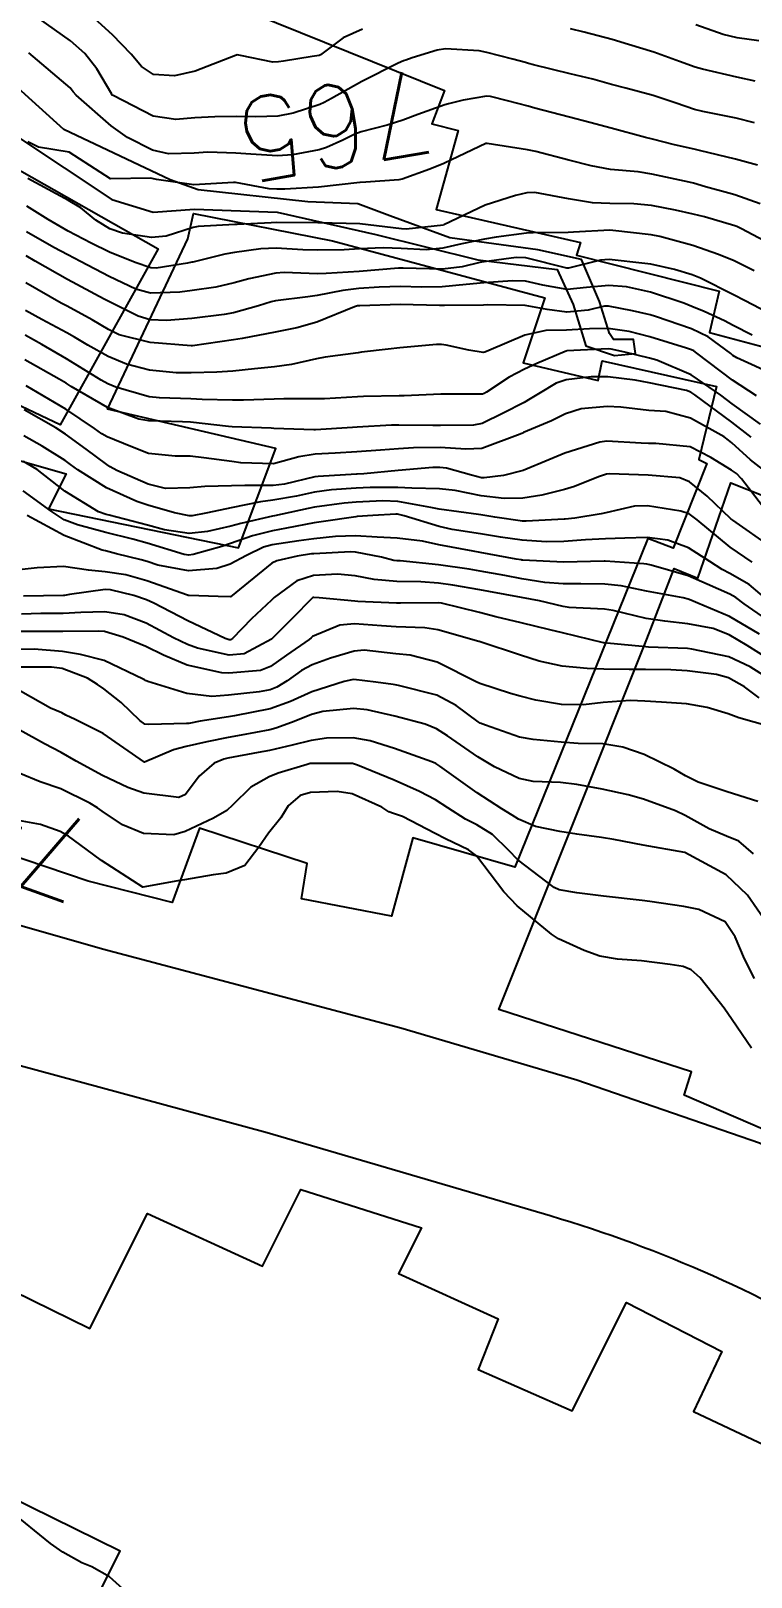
# Model space of a CAD drawing. Header units: metres. Extents: x 318500 to 325275, y 7408834 to 7428799.
# Drawn here: x 320899.7 to 320934.2, y 7409803.4 to 7409877.7 of the extents above; entities that cross this region are included whole.
import ezdxf
from ezdxf.enums import TextEntityAlignment as Align

# ---------------------------------------------------------------- set-up
doc = ezdxf.new("R2010")
doc.units = ezdxf.units.M
doc.header["$MEASUREMENT"] = 0
for name, color, linetype in [('Cotas', 45, 'Continuous'), ('Curvas de Nivel 1m', 11, 'Continuous'), ('Curvas de Nivel 5m', 15, 'Continuous'), ('Edificações', 30, 'Continuous'), ('Vias Primárias', 230, 'Continuous'), ('Vias Secundárias', 230, 'Continuous')]:
    doc.layers.add(name, color=color, linetype=linetype)
doc.styles.add('Style-STANDARD', font='STANDARD.shx')

msp = doc.modelspace()

# ---------------------------------------------------------------- linework, layer by layer
at = {"layer": 'Curvas de Nivel 1m', "flags": 128}
for points, elevation in [([(320934.405, 7409873.268), (320933.52, 7409873.477), (320931.915, 7409873.803), (320931.526, 7409873.906), (320930.638, 7409874.209), (320929.535, 7409874.571), (320928.226, 7409874.925), (320927.539, 7409875.107), (320926.631, 7409875.354), (320925.543, 7409875.622), (320923.796, 7409876.049), (320923.548, 7409876.113), (320923.398, 7409876.152), (320922.795, 7409876.311), (320921.555, 7409876.641), (320921.178, 7409876.713), (320919.557, 7409876.815), (320919.162, 7409876.757), (320917.963, 7409876.376), (320917.653, 7409876.275), (320917.549, 7409876.235), (320917.286, 7409876.123), (320915.538, 7409875.239), (320914.088, 7409874.432), (320913.733, 7409874.231), (320913.526, 7409874.142), (320912.251, 7409873.72), (320911.517, 7409873.576), (320910.446, 7409873.547), (320909.516, 7409873.559), (320908.48, 7409873.542), (320907.515, 7409873.502), (320906.615, 7409873.428), (320905.516, 7409873.574), (320903.596, 7409874.569), (320903.558, 7409874.597), (320903.531, 7409874.641), (320902.809, 7409875.847), (320902.243, 7409876.59), (320901.559, 7409877.203), (320899.633, 7409878.565)], 766), ([(320915.57, 7409877.759), (320914.639, 7409877.349), (320913.551, 7409876.533), (320913.491, 7409876.5), (320913.165, 7409876.444), (320911.783, 7409876.222), (320911.547, 7409876.183), (320911.264, 7409876.181), (320909.717, 7409876.488), (320909.55, 7409876.52), (320909.526, 7409876.514), (320909.481, 7409876.491), (320907.542, 7409875.739), (320906.544, 7409875.526), (320905.54, 7409875.578), (320904.967, 7409875.971), (320904.457, 7409876.556), (320903.564, 7409877.492), (320902.348, 7409878.588)], 767), ([(320934.441, 7409875.262), (320933.549, 7409875.455), (320931.91, 7409875.84), (320931.556, 7409875.938), (320930.795, 7409876.208), (320929.564, 7409876.648), (320928.353, 7409877.029), (320927.565, 7409877.263), (320926.223, 7409877.617), (320925.572, 7409877.772)], 767), ([(320934.612, 7409877.195), (320933.572, 7409877.345), (320932.9, 7409877.507), (320931.578, 7409877.973)], 768), ([(320934.677, 7409869.361), (320933.466, 7409869.795), (320933.175, 7409869.882), (320932.057, 7409870.191), (320931.472, 7409870.358), (320931.27, 7409870.405), (320929.479, 7409870.801), (320928.808, 7409870.902), (320927.482, 7409871.025), (320926.551, 7409871.197), (320925.488, 7409871.474), (320923.904, 7409871.886), (320923.495, 7409871.971), (320921.557, 7409872.271), (320921.499, 7409872.265), (320920.194, 7409871.645), (320919.484, 7409871.31), (320918.809, 7409871.037), (320917.473, 7409870.56), (320917.326, 7409870.529), (320915.731, 7409870.406), (320915.47, 7409870.391), (320915.448, 7409870.389), (320913.467, 7409870.162), (320911.844, 7409870.079), (320911.466, 7409870.068), (320911.093, 7409870.092), (320909.469, 7409870.394), (320909.375, 7409870.397), (320907.468, 7409870.287), (320905.677, 7409870.538), (320905.471, 7409870.593), (320905.408, 7409870.603), (320903.47, 7409870.57), (320901.489, 7409871.857), (320900.012, 7409872.095), (320899.496, 7409872.351)], 764), ([(320935.437, 7409867.287), (320933.778, 7409868.165), (320933.56, 7409868.277), (320933.451, 7409868.316), (320932.001, 7409868.737), (320931.457, 7409868.876), (320930.604, 7409869.063), (320929.461, 7409869.285), (320928.604, 7409869.376), (320927.461, 7409869.393), (320926.624, 7409869.425), (320925.463, 7409869.603), (320923.852, 7409869.91), (320923.466, 7409869.902), (320922.931, 7409869.775), (320921.46, 7409869.308), (320919.487, 7409868.359), (320919.458, 7409868.351), (320917.671, 7409868.153), (320917.447, 7409868.161), (320915.45, 7409868.41), (320913.47, 7409868.459), (320913.45, 7409868.458), (320913.432, 7409868.458), (320911.45, 7409868.468), (320911.19, 7409868.464), (320909.555, 7409868.381), (320909.448, 7409868.376), (320907.686, 7409868.277), (320907.446, 7409868.23), (320906.15, 7409867.822), (320905.438, 7409867.748), (320904.046, 7409867.956), (320903.444, 7409868.173), (320902.771, 7409868.58), (320902.041, 7409869.177), (320901.459, 7409869.524), (320899.5, 7409870.589)], 763), ([(320934.385, 7409866.156), (320933.427, 7409866.627), (320932.672, 7409866.94), (320931.438, 7409867.373), (320929.862, 7409867.797), (320929.445, 7409867.874), (320927.603, 7409868.092), (320927.448, 7409868.099), (320925.707, 7409868.015), (320925.446, 7409867.999), (320923.771, 7409867.971), (320923.445, 7409867.958), (320921.997, 7409867.767), (320921.44, 7409867.668), (320920.341, 7409867.442), (320919.433, 7409867.242), (320918.634, 7409867.166), (320917.433, 7409867.225), (320916.566, 7409867.26), (320915.432, 7409867.201), (320914.69, 7409867.163), (320913.431, 7409867.141), (320912.717, 7409867.16), (320911.432, 7409867.245), (320910.687, 7409867.215), (320909.428, 7409867.035), (320908.971, 7409866.952), (320907.421, 7409866.571), (320907.382, 7409866.559), (320907.166, 7409866.523), (320905.668, 7409866.285), (320905.416, 7409866.302), (320904.664, 7409866.551), (320903.427, 7409867.054), (320902.54, 7409867.477), (320901.442, 7409868.061), (320900.482, 7409868.61), (320899.456, 7409869.26)], 762), ([(320935.025, 7409864.146), (320933.948, 7409864.711), (320933.402, 7409864.995), (320931.814, 7409865.794), (320931.416, 7409865.962), (320930.566, 7409866.209), (320929.424, 7409866.463), (320929.139, 7409866.51), (320927.427, 7409866.691), (320927.013, 7409866.669), (320925.47, 7409866.279), (320925.429, 7409866.271), (320925.382, 7409866.28), (320923.427, 7409866.769), (320922.951, 7409866.784), (320921.424, 7409866.59), (320921.206, 7409866.551), (320920.358, 7409866.346), (320919.418, 7409866.236), (320917.525, 7409866.273), (320917.418, 7409866.274), (320917.307, 7409866.271), (320915.416, 7409866.122), (320913.831, 7409866.016), (320913.413, 7409866.002), (320911.807, 7409866.063), (320911.414, 7409866.04), (320910.123, 7409865.765), (320909.406, 7409865.57), (320908.537, 7409865.369), (320907.4, 7409865.202), (320906.8, 7409865.125), (320905.398, 7409865.078), (320904.687, 7409865.264), (320903.41, 7409865.874), (320902.026, 7409866.591), (320901.425, 7409866.914), (320900.758, 7409867.279), (320899.441, 7409868.019)], 761), ([(320935.355, 7409861.15), (320933.556, 7409861.978), (320933.369, 7409862.089), (320933.261, 7409862.172), (320932.175, 7409862.985), (320931.382, 7409863.366), (320929.648, 7409863.957), (320929.388, 7409864.04), (320929.241, 7409864.075), (320928.546, 7409864.233), (320927.393, 7409864.459), (320927.195, 7409864.451), (320926.413, 7409864.265), (320925.389, 7409864.16), (320924.446, 7409864.289), (320923.393, 7409864.487), (320921.579, 7409864.513), (320921.393, 7409864.508), (320919.518, 7409864.484), (320919.392, 7409864.479), (320919.276, 7409864.477), (320917.392, 7409864.533), (320915.455, 7409864.473), (320915.391, 7409864.468), (320915.34, 7409864.462), (320915.191, 7409864.413), (320913.382, 7409863.687), (320912.414, 7409863.416), (320911.377, 7409863.21), (320909.798, 7409862.907), (320909.373, 7409862.834), (320907.403, 7409862.552), (320907.37, 7409862.545), (320907.343, 7409862.547), (320905.372, 7409862.702), (320903.893, 7409863.08), (320903.378, 7409863.329), (320902.592, 7409863.792), (320901.388, 7409864.446), (320901.104, 7409864.603), (320899.404, 7409865.58)], 759), ([(320934.496, 7409860.153), (320933.351, 7409860.901), (320931.638, 7409862.196), (320931.481, 7409862.308), (320931.372, 7409862.361), (320931.136, 7409862.439), (320929.378, 7409862.979), (320928.376, 7409863.231), (320927.381, 7409863.387), (320926.477, 7409863.36), (320925.38, 7409863.3), (320924.387, 7409863.283), (320923.378, 7409863.054), (320921.651, 7409862.326), (320921.455, 7409862.242), (320921.368, 7409862.224), (320920.69, 7409862.34), (320919.598, 7409862.582), (320919.373, 7409862.613), (320919.123, 7409862.612), (320917.371, 7409862.454), (320916.813, 7409862.388), (320915.535, 7409862.239), (320915.367, 7409862.217), (320913.79, 7409862.007), (320913.362, 7409861.918), (320912.166, 7409861.644), (320911.356, 7409861.536), (320910.387, 7409861.442), (320909.353, 7409861.335), (320908.575, 7409861.278), (320907.351, 7409861.243), (320906.625, 7409861.253), (320905.353, 7409861.375), (320904.247, 7409861.666), (320903.362, 7409862.038), (320902.376, 7409862.585), (320901.746, 7409862.967), (320901.376, 7409863.178), (320900.181, 7409863.813), (320899.386, 7409864.25)], 758), ([(320934.687, 7409858.782), (320933.334, 7409859.757), (320932.788, 7409860.178), (320931.354, 7409861.159), (320929.719, 7409861.862), (320929.366, 7409861.953), (320928.171, 7409862.238), (320927.511, 7409862.387), (320927.371, 7409862.4), (320925.392, 7409862.302), (320925.37, 7409862.299), (320925.351, 7409862.299), (320925.303, 7409862.281), (320923.95, 7409861.705), (320923.357, 7409861.43), (320922.617, 7409861.045), (320921.53, 7409860.327), (320921.414, 7409860.253), (320921.339, 7409860.231), (320919.468, 7409860.228), (320919.338, 7409860.225), (320917.57, 7409860.144), (320917.336, 7409860.14), (320915.628, 7409860.113), (320915.335, 7409860.103), (320913.758, 7409860.009), (320913.333, 7409859.995), (320911.793, 7409859.996), (320911.333, 7409859.991), (320909.868, 7409859.945), (320909.332, 7409859.94), (320907.872, 7409859.972), (320907.332, 7409859.994), (320905.826, 7409860.042), (320905.333, 7409860.105), (320903.734, 7409860.564), (320903.342, 7409860.718), (320903.026, 7409860.894), (320901.36, 7409861.919), (320900.174, 7409862.612), (320899.374, 7409863.058)], 757), ([(320934.243, 7409858.156), (320933.321, 7409858.886), (320931.536, 7409860.197), (320931.342, 7409860.327), (320931.141, 7409860.404), (320929.348, 7409860.771), (320928.678, 7409860.902), (320927.352, 7409861.066), (320926.554, 7409861.06), (320925.35, 7409860.918), (320924.877, 7409860.754), (320924.102, 7409860.292), (320923.634, 7409859.999), (320923.333, 7409859.833), (320922.334, 7409859.305), (320921.317, 7409858.823), (320920.911, 7409858.741), (320919.316, 7409858.728), (320918.955, 7409858.724), (320917.315, 7409858.74), (320916.969, 7409858.731), (320915.313, 7409858.643), (320915.098, 7409858.629), (320913.311, 7409858.514), (320913.239, 7409858.513), (320911.312, 7409858.582), (320911.186, 7409858.588), (320909.312, 7409858.656), (320909.136, 7409858.67), (320907.315, 7409858.883), (320906.936, 7409858.903), (320905.316, 7409858.952), (320904.833, 7409859.031), (320903.325, 7409859.591), (320901.58, 7409860.596), (320901.342, 7409860.751), (320901.008, 7409860.94), (320899.359, 7409861.868)], 756), ([(320935.261, 7409854.223), (320933.779, 7409856.163), (320933.534, 7409856.408), (320933.294, 7409856.574), (320932.298, 7409857.183), (320931.305, 7409857.7), (320929.668, 7409857.855), (320929.306, 7409857.854), (320928.96, 7409857.879), (320927.307, 7409857.967), (320926.974, 7409857.922), (320925.301, 7409857.385), (320924.519, 7409857.066), (320923.293, 7409856.555), (320922.35, 7409856.314), (320921.414, 7409856.202), (320921.288, 7409856.209), (320920.809, 7409856.337), (320919.611, 7409856.673), (320919.293, 7409856.71), (320918.957, 7409856.699), (320917.292, 7409856.551), (320915.647, 7409856.405), (320915.316, 7409856.383), (320915.29, 7409856.381), (320913.447, 7409856.278), (320913.287, 7409856.259), (320911.829, 7409855.907), (320911.281, 7409855.845), (320909.919, 7409855.842), (320909.28, 7409855.825), (320908.005, 7409855.783), (320907.278, 7409855.723), (320906.118, 7409855.691), (320905.28, 7409855.896), (320903.782, 7409856.563), (320903.462, 7409856.737), (320903.293, 7409856.849), (320902.298, 7409857.583), (320901.307, 7409858.306), (320900.842, 7409858.605), (320899.323, 7409859.469)], 754), ([(320935.241, 7409852.853), (320933.355, 7409854.169), (320933.261, 7409854.244), (320932.134, 7409855.33), (320931.287, 7409856.017), (320930.809, 7409856.205), (320929.291, 7409856.33), (320927.446, 7409856.402), (320927.291, 7409856.387), (320926.913, 7409856.256), (320925.759, 7409855.797), (320925.28, 7409855.646), (320924.194, 7409855.373), (320923.274, 7409855.233), (320922.376, 7409855.211), (320921.275, 7409855.341), (320920.031, 7409855.597), (320919.28, 7409855.678), (320917.949, 7409855.704), (320917.28, 7409855.739), (320915.937, 7409855.743), (320915.279, 7409855.709), (320914.081, 7409855.625), (320913.276, 7409855.514), (320912.399, 7409855.323), (320911.27, 7409855.14), (320910.679, 7409855.058), (320909.264, 7409854.759), (320909.046, 7409854.71), (320908.054, 7409854.508), (320907.394, 7409854.382), (320907.258, 7409854.381), (320906.553, 7409854.527), (320905.265, 7409854.895), (320904.742, 7409855.074), (320903.277, 7409855.727), (320901.903, 7409856.591), (320901.551, 7409856.854), (320901.294, 7409857.035), (320900.192, 7409857.72), (320899.306, 7409858.231)], 753), ([(320934.295, 7409852.154), (320933.241, 7409852.873), (320931.652, 7409854.194), (320931.264, 7409854.47), (320930.86, 7409854.61), (320929.27, 7409854.857), (320928.646, 7409854.852), (320927.264, 7409854.522), (320927.046, 7409854.471), (320925.778, 7409854.272), (320925.316, 7409854.222), (320925.259, 7409854.216), (320923.437, 7409854.118), (320923.257, 7409854.13), (320921.938, 7409854.32), (320921.261, 7409854.426), (320921.151, 7409854.442), (320919.265, 7409854.708), (320918.852, 7409854.779), (320917.27, 7409855.062), (320916.557, 7409855.104), (320915.269, 7409855.037), (320914.698, 7409854.989), (320913.265, 7409854.792), (320912.973, 7409854.734), (320911.712, 7409854.455), (320911.342, 7409854.376), (320911.258, 7409854.359), (320909.729, 7409854.007), (320909.251, 7409853.889), (320908.126, 7409853.627), (320907.245, 7409853.537), (320906.072, 7409853.708), (320905.251, 7409853.933), (320903.415, 7409854.41), (320903.258, 7409854.45), (320902.901, 7409854.575), (320901.274, 7409855.563), (320899.944, 7409856.613), (320899.294, 7409856.986)], 752), ([(320935.21, 7409850.184), (320934.146, 7409851.082), (320933.224, 7409851.617), (320932.85, 7409851.8), (320932.264, 7409852.184), (320931.24, 7409852.851), (320930.237, 7409853.218), (320929.247, 7409853.339), (320928.174, 7409853.309), (320927.245, 7409853.268), (320926.288, 7409853.221), (320925.243, 7409853.147), (320924.398, 7409853.133), (320923.244, 7409853.208), (320922.209, 7409853.353), (320921.248, 7409853.51), (320919.877, 7409853.724), (320919.253, 7409853.861), (320917.578, 7409854.377), (320917.261, 7409854.456), (320917.178, 7409854.464), (320916.077, 7409854.398), (320915.323, 7409854.345), (320915.259, 7409854.34), (320913.592, 7409854.098), (320913.254, 7409854.039), (320911.918, 7409853.785), (320911.248, 7409853.664), (320910.295, 7409853.424), (320909.238, 7409853.046), (320908.825, 7409852.907), (320907.444, 7409852.517), (320907.23, 7409852.487), (320907.014, 7409852.522), (320905.238, 7409853.066), (320904.537, 7409853.254), (320903.245, 7409853.584), (320901.892, 7409853.949), (320901.254, 7409854.193), (320900.625, 7409854.606), (320899.275, 7409855.589)], 751), ([(320934.636, 7409848.701), (320933.201, 7409849.547), (320931.682, 7409850.193), (320931.34, 7409850.326), (320931.212, 7409850.379), (320930.972, 7409850.443), (320929.215, 7409850.767), (320927.995, 7409851.016), (320927.219, 7409851.105), (320926.063, 7409851.112), (320925.218, 7409851.112), (320924.327, 7409851.181), (320923.221, 7409851.359), (320922.418, 7409851.508), (320921.224, 7409851.727), (320920.702, 7409851.815), (320919.227, 7409852.023), (320917.392, 7409852.214), (320917.228, 7409852.222), (320917.086, 7409852.239), (320916.485, 7409852.391), (320915.233, 7409852.641), (320914.994, 7409852.653), (320913.232, 7409852.556), (320913.123, 7409852.549), (320912.438, 7409852.448), (320911.461, 7409852.225), (320911.226, 7409852.102), (320909.232, 7409850.49), (320908.637, 7409850.499), (320907.246, 7409850.555), (320907.21, 7409850.554), (320907.166, 7409850.565), (320905.217, 7409851.258), (320904.214, 7409851.549), (320903.221, 7409851.693), (320902.415, 7409851.775), (320901.223, 7409851.944), (320899.953, 7409851.883), (320899.222, 7409851.795)], 749), ([(320935.17, 7409847.446), (320934.058, 7409848.157), (320933.187, 7409848.667), (320932.41, 7409848.963), (320931.195, 7409849.185), (320930.09, 7409849.318), (320929.198, 7409849.453), (320927.611, 7409849.836), (320927.205, 7409849.903), (320925.5, 7409849.982), (320925.206, 7409850.029), (320924.074, 7409850.291), (320923.212, 7409850.462), (320921.643, 7409850.752), (320921.215, 7409850.828), (320919.915, 7409851.048), (320919.218, 7409851.147), (320918.375, 7409851.211), (320917.219, 7409851.232), (320916.142, 7409851.319), (320915.221, 7409851.492), (320914.38, 7409851.581), (320913.221, 7409851.508), (320912.414, 7409851.252), (320911.341, 7409850.459), (320911.274, 7409850.394), (320911.208, 7409850.332), (320910.237, 7409849.432), (320909.329, 7409848.488), (320909.238, 7409848.43), (320909.179, 7409848.425), (320908.977, 7409848.493), (320907.192, 7409849.336), (320905.56, 7409850.181), (320905.207, 7409850.346), (320904.59, 7409850.549), (320903.474, 7409850.828), (320903.213, 7409850.847), (320901.508, 7409850.596), (320901.256, 7409850.553), (320901.209, 7409850.549), (320899.299, 7409850.529)], 748), ([(320935.156, 7409846.521), (320934.189, 7409847.13), (320933.172, 7409847.605), (320931.392, 7409847.981), (320931.177, 7409848.001), (320929.319, 7409848.077), (320929.178, 7409848.085), (320927.49, 7409848.245), (320927.18, 7409848.28), (320927.145, 7409848.286), (320925.187, 7409848.763), (320924.565, 7409848.911), (320923.194, 7409849.237), (320921.983, 7409849.533), (320921.201, 7409849.73), (320919.377, 7409850.188), (320919.208, 7409850.208), (320917.4, 7409850.185), (320917.207, 7409850.188), (320915.345, 7409850.271), (320915.208, 7409850.281), (320913.497, 7409850.436), (320913.231, 7409850.461), (320913.21, 7409850.461), (320913.195, 7409850.456), (320913.172, 7409850.44), (320912.19, 7409849.455), (320911.199, 7409848.46), (320909.898, 7409847.75), (320909.168, 7409847.691), (320907.654, 7409848.031), (320907.175, 7409848.193), (320906.503, 7409848.527), (320905.19, 7409849.221), (320904.128, 7409849.624), (320903.198, 7409849.775), (320902.053, 7409849.732), (320901.196, 7409849.685), (320900.126, 7409849.681), (320899.196, 7409849.661)], 747), ([(320934.631, 7409845.633), (320933.917, 7409846.158), (320933.157, 7409846.603), (320932.576, 7409846.761), (320931.161, 7409846.942), (320930.385, 7409846.985), (320929.162, 7409847.001), (320928.391, 7409847.002), (320927.161, 7409847.012), (320926.371, 7409847.052), (320925.163, 7409847.152), (320924.063, 7409847.394), (320923.171, 7409847.694), (320921.228, 7409848.329), (320921.18, 7409848.344), (320921.164, 7409848.346), (320919.188, 7409848.909), (320918.563, 7409848.993), (320917.19, 7409849.054), (320916.486, 7409849.095), (320915.192, 7409849.186), (320914.48, 7409849.131), (320913.182, 7409848.577), (320913.106, 7409848.516), (320913.015, 7409848.442), (320911.928, 7409847.693), (320911.16, 7409847.145), (320910.676, 7409846.949), (320909.155, 7409846.816), (320908.812, 7409846.839), (320907.16, 7409847.207), (320906.015, 7409847.684), (320905.173, 7409848.103), (320904.087, 7409848.556), (320903.184, 7409848.819), (320902.916, 7409848.842), (320901.183, 7409848.83), (320900.957, 7409848.829), (320899.183, 7409848.818)], 746), ([(320934.566, 7409840.66), (320933.084, 7409841.124), (320931.702, 7409841.58), (320931.095, 7409841.895), (320930.545, 7409842.206), (320929.11, 7409842.915), (320928.078, 7409843.273), (320927.118, 7409843.424), (320925.937, 7409843.448), (320925.118, 7409843.504), (320923.774, 7409843.64), (320923.122, 7409843.754), (320921.487, 7409844.325), (320921.229, 7409844.426), (320921.132, 7409844.484), (320920.07, 7409845.277), (320919.144, 7409845.759), (320917.301, 7409846.226), (320917.149, 7409846.258), (320917.047, 7409846.28), (320916.213, 7409846.394), (320915.152, 7409846.515), (320915.056, 7409846.507), (320914.695, 7409846.417), (320913.145, 7409845.932), (320912.124, 7409845.466), (320911.137, 7409845.115), (320909.424, 7409844.777), (320909.132, 7409844.728), (320907.782, 7409844.51), (320907.237, 7409844.409), (320907.128, 7409844.4), (320905.312, 7409844.354), (320905.128, 7409844.377), (320904.879, 7409844.544), (320903.99, 7409845.408), (320903.145, 7409846.069), (320902.853, 7409846.28), (320902.371, 7409846.582), (320901.157, 7409847.044), (320900.646, 7409847.117), (320899.157, 7409847.108)], 744), ([(320934.36, 7409838.15), (320933.65, 7409838.755), (320933.058, 7409839), (320932.221, 7409839.342), (320931.068, 7409839.98), (320930.601, 7409840.205), (320929.078, 7409840.769), (320928.328, 7409840.985), (320927.085, 7409841.242), (320925.875, 7409841.481), (320925.089, 7409841.577), (320923.769, 7409841.615), (320923.092, 7409841.761), (320921.913, 7409842.318), (320921.107, 7409842.803), (320919.659, 7409843.815), (320919.127, 7409844.15), (320918.582, 7409844.365), (320917.134, 7409844.754), (320915.804, 7409845.068), (320915.137, 7409845.12), (320913.678, 7409844.975), (320913.134, 7409844.832), (320912.855, 7409844.72), (320912.168, 7409844.45), (320911.408, 7409844.175), (320911.125, 7409844.103), (320909.753, 7409843.849), (320909.119, 7409843.736), (320908.1, 7409843.521), (320907.112, 7409843.305), (320906.493, 7409843.143), (320905.1, 7409842.54), (320903.12, 7409843.932), (320901.78, 7409844.59), (320901.335, 7409844.8), (320901.133, 7409844.909), (320900.593, 7409845.148), (320899.143, 7409845.957)], 743), ([(320935, 7409834.814), (320934.069, 7409836.154), (320933.035, 7409837.14), (320931.05, 7409838.2), (320929.053, 7409838.567), (320927.644, 7409838.829), (320927.057, 7409838.922), (320925.872, 7409839.082), (320925.059, 7409839.215), (320923.889, 7409839.464), (320923.065, 7409839.804), (320922.759, 7409839.997), (320922.271, 7409840.312), (320921.081, 7409841.069), (320919.291, 7409842.357), (320919.102, 7409842.476), (320918.898, 7409842.567), (320917.112, 7409843.201), (320915.951, 7409843.564), (320915.12, 7409843.715), (320913.844, 7409843.704), (320913.117, 7409843.595), (320912.202, 7409843.361), (320911.11, 7409843.108), (320910.569, 7409843.008), (320909.104, 7409842.734), (320908.91, 7409842.686), (320908.455, 7409842.5), (320907.728, 7409841.872), (320907.077, 7409840.998), (320906.752, 7409840.846), (320905.078, 7409841.059), (320904.311, 7409841.322), (320903.09, 7409841.905), (320901.824, 7409842.589), (320901.106, 7409843.004), (320900.3, 7409843.42), (320899.122, 7409844.089)], 742), ([(320934.404, 7409832.148), (320933.929, 7409833.105), (320933.479, 7409834.163), (320933.001, 7409834.881), (320931.733, 7409835.465), (320931.011, 7409835.608), (320929.38, 7409835.851), (320929.015, 7409835.894), (320927.153, 7409836.113), (320927.018, 7409836.128), (320925.877, 7409836.267), (320925.022, 7409836.409), (320924.781, 7409836.525), (320923.043, 7409837.852), (320922.598, 7409838.307), (320921.817, 7409839.078), (320921.062, 7409839.537), (320920.53, 7409839.804), (320919.678, 7409840.351), (320919.076, 7409840.738), (320918.315, 7409841.134), (320917.09, 7409841.689), (320915.331, 7409842.407), (320915.101, 7409842.477), (320915.026, 7409842.486), (320913.101, 7409842.479), (320913.064, 7409842.477), (320912.924, 7409842.442), (320911.523, 7409842.026), (320911.091, 7409841.85), (320910.218, 7409841.338), (320909.328, 7409840.486), (320909.067, 7409840.231), (320908.42, 7409839.856), (320907.057, 7409839.212), (320906.517, 7409839.064), (320905.056, 7409839.117), (320904.047, 7409839.542), (320903.066, 7409840.201), (320902.848, 7409840.354), (320902.479, 7409840.579), (320901.08, 7409841.258), (320900.098, 7409841.596), (320899.091, 7409842.023)], 741), ([(320904.384, 7409802.543), (320903.427, 7409803.406), (320902.583, 7409803.89), (320902.093, 7409804.085), (320901.179, 7409804.591), (320900.596, 7409805.02), (320898.62, 7409806.62)], 739)]:
    msp.add_lwpolyline(points, dxfattribs=dict(at, elevation=elevation))
at = {"layer": 'Curvas de Nivel 5m', "flags": 128}
for points, elevation in [([(320934.554, 7409871.222), (320933.49, 7409871.514), (320931.763, 7409871.929), (320931.497, 7409871.993), (320930.565, 7409872.209), (320929.504, 7409872.472), (320929.168, 7409872.562), (320927.511, 7409873.005), (320926.502, 7409873.279), (320925.519, 7409873.537), (320923.854, 7409873.967), (320923.526, 7409874.054), (320922.533, 7409874.315), (320921.731, 7409874.526), (320921.532, 7409874.54), (320920.411, 7409874.347), (320919.708, 7409874.176), (320919.526, 7409874.119), (320918.238, 7409873.654), (320917.515, 7409873.391), (320916.756, 7409873.147), (320915.506, 7409872.821), (320915.211, 7409872.708), (320914.637, 7409872.423), (320913.853, 7409872.076), (320913.493, 7409871.966), (320912.213, 7409871.729), (320911.488, 7409871.681), (320910.216, 7409871.753), (320909.49, 7409871.809), (320908.152, 7409871.848), (320907.489, 7409871.808), (320906.256, 7409871.765), (320905.491, 7409871.943), (320904.293, 7409872.558), (320903.508, 7409873.123), (320901.824, 7409874.596), (320901.685, 7409874.751), (320901.533, 7409874.935), (320899.55, 7409876.62)], 765), ([(320934.285, 7409863.058), (320933.384, 7409863.527), (320932.96, 7409863.751), (320931.993, 7409864.191), (320931.394, 7409864.443), (320931.002, 7409864.598), (320929.404, 7409865.128), (320928.259, 7409865.385), (320927.408, 7409865.453), (320926.329, 7409865.344), (320925.405, 7409865.261), (320924.232, 7409865.467), (320923.41, 7409865.655), (320922.777, 7409865.676), (320921.409, 7409865.57), (320920.554, 7409865.49), (320919.405, 7409865.378), (320918.403, 7409865.372), (320917.405, 7409865.402), (320916.371, 7409865.362), (320915.403, 7409865.294), (320914.623, 7409865.201), (320913.398, 7409864.963), (320912.945, 7409864.896), (320911.394, 7409864.708), (320911.193, 7409864.663), (320910.587, 7409864.472), (320909.386, 7409864.129), (320908.934, 7409864.045), (320907.383, 7409863.868), (320906.154, 7409863.76), (320905.383, 7409863.797), (320904.803, 7409863.967), (320903.612, 7409864.567), (320903.392, 7409864.679), (320903.176, 7409864.79), (320901.407, 7409865.73), (320899.851, 7409866.616), (320899.424, 7409866.865)], 760), ([(320935.291, 7409856.237), (320934.208, 7409857.065), (320933.307, 7409857.891), (320933.157, 7409858.02), (320932.939, 7409858.176), (320931.323, 7409859.074), (320930.149, 7409859.391), (320929.328, 7409859.447), (320927.975, 7409859.596), (320927.331, 7409859.635), (320926.076, 7409859.522), (320925.325, 7409859.277), (320924.658, 7409858.949), (320923.311, 7409858.385), (320923.255, 7409858.357), (320923.144, 7409858.302), (320921.303, 7409857.623), (320920.544, 7409857.583), (320919.303, 7409857.656), (320918.03, 7409857.645), (320917.302, 7409857.602), (320916.445, 7409857.536), (320915.301, 7409857.462), (320914.264, 7409857.39), (320913.299, 7409857.349), (320912.524, 7409857.222), (320911.294, 7409856.877), (320909.734, 7409856.923), (320909.295, 7409856.989), (320907.955, 7409857.168), (320907.297, 7409857.246), (320906.575, 7409857.25), (320905.298, 7409857.368), (320904.454, 7409857.705), (320903.306, 7409858.178), (320903.053, 7409858.32), (320902.697, 7409858.579), (320901.323, 7409859.497), (320899.429, 7409860.619)], 755), ([(320935.197, 7409849.259), (320933.91, 7409850.16), (320933.504, 7409850.456), (320933.214, 7409850.617), (320932.128, 7409851.095), (320931.223, 7409851.494), (320929.435, 7409852.01), (320929.228, 7409852.054), (320929.081, 7409852.075), (320927.229, 7409852.197), (320927.176, 7409852.197), (320925.229, 7409852.157), (320923.278, 7409852.251), (320923.23, 7409852.255), (320923.193, 7409852.264), (320922.962, 7409852.304), (320921.234, 7409852.622), (320920.891, 7409852.679), (320919.239, 7409852.986), (320918.452, 7409853.158), (320917.244, 7409853.305), (320916.283, 7409853.355), (320915.245, 7409853.417), (320914.281, 7409853.388), (320913.243, 7409853.275), (320912.511, 7409853.177), (320911.238, 7409852.985), (320910.823, 7409852.879), (320910.006, 7409852.478), (320909.226, 7409852.051), (320908.572, 7409851.849), (320907.222, 7409851.735), (320905.751, 7409852.008), (320905.226, 7409852.189), (320904.951, 7409852.268), (320903.761, 7409852.562), (320903.232, 7409852.696), (320903.068, 7409852.737), (320901.243, 7409853.435), (320899.472, 7409854.403)], 750), ([(320935.131, 7409844.261), (320933.649, 7409844.676), (320933.137, 7409844.868), (320932.131, 7409845.176), (320931.141, 7409845.349), (320929.932, 7409845.422), (320929.143, 7409845.481), (320928.428, 7409845.516), (320927.142, 7409845.412), (320926.182, 7409845.306), (320925.14, 7409845.317), (320923.907, 7409845.528), (320923.144, 7409845.711), (320922.683, 7409845.844), (320921.214, 7409846.329), (320921.15, 7409846.352), (320921.106, 7409846.375), (320919.165, 7409847.352), (320917.861, 7409847.682), (320917.171, 7409847.757), (320915.655, 7409847.92), (320915.172, 7409847.882), (320914.045, 7409847.549), (320913.162, 7409847.227), (320912.653, 7409846.949), (320911.957, 7409846.452), (320911.462, 7409846.142), (320911.146, 7409846.024), (320910.607, 7409845.93), (320909.143, 7409845.758), (320908.342, 7409845.702), (320907.143, 7409845.847), (320905.26, 7409846.428), (320905.149, 7409846.468), (320905.104, 7409846.495), (320905.044, 7409846.542), (320903.163, 7409847.423), (320902.031, 7409847.723), (320901.169, 7409847.867), (320899.814, 7409847.97), (320899.17, 7409847.958)], 745), ([(320934.255, 7409828.815), (320933.336, 7409830.164), (320932.948, 7409830.734), (320931.794, 7409832.188), (320931.356, 7409832.576), (320930.975, 7409832.726), (320930.354, 7409832.829), (320928.978, 7409833.008), (320927.828, 7409833.086), (320926.98, 7409833.225), (320926.226, 7409833.505), (320924.988, 7409834.063), (320924.653, 7409834.283), (320923.01, 7409835.646), (320922.361, 7409836.31), (320921.046, 7409838.04), (320920.667, 7409838.336), (320919.563, 7409838.86), (320919.058, 7409839.119), (320917.503, 7409839.939), (320917.067, 7409840.08), (320916.845, 7409840.16), (320916.508, 7409840.388), (320915.079, 7409841.026), (320914.363, 7409841.139), (320913.08, 7409841.084), (320912.58, 7409840.942), (320912, 7409840.451), (320911.648, 7409839.87), (320911.057, 7409839.134), (320910.604, 7409838.467), (320909.928, 7409837.585), (320909.031, 7409837.218), (320908.401, 7409837.128), (320907.026, 7409836.898), (320906.708, 7409836.839), (320905.02, 7409836.54), (320903.039, 7409837.817), (320901.998, 7409838.586), (320901.454, 7409838.994), (320901.056, 7409839.219), (320900.115, 7409839.554), (320899.061, 7409839.751)], 740)]:
    msp.add_lwpolyline(points, dxfattribs=dict(at, elevation=elevation))
at = {"layer": 'Edificações'}
for points in [[(320909.141, 7409879), (320919.508, 7409874.809), (320918.91, 7409873.216), (320920.173, 7409872.884), (320919.11, 7409869.098), (320926.05, 7409867.506), (320925.85, 7409866.907), (320932.71, 7409865.176), (320932.243, 7409863.18), (320937.771, 7409861.715)], [(320891.463, 7409875.304), (320905.761, 7409867.211), (320901.061, 7409858.755), (320893.917, 7409862.137)], [(320892.413, 7409858.943), (320901.343, 7409856.406), (320900.497, 7409854.715), (320909.615, 7409852.836), (320911.409, 7409857.614), (320903.329, 7409859.506), (320907.183, 7409867.68), (320907.465, 7409868.902), (320914.139, 7409867.586), (320924.33, 7409864.861), (320923.287, 7409861.732), (320926.892, 7409860.879), (320927.081, 7409861.827), (320932.583, 7409860.595), (320931.73, 7409857.086), (320932.108, 7409856.887), (320930.502, 7409852.822), (320929.28, 7409853.292), (320922.888, 7409837.507), (320918, 7409838.917), (320916.964, 7409835.143), (320912.64, 7409835.988), (320912.922, 7409837.679), (320907.752, 7409839.371), (320906.436, 7409835.8), (320902.394, 7409836.834), (320894.292, 7409839.561)], [(320896.004, 7409818.519), (320902.486, 7409815.348), (320905.245, 7409820.862), (320910.78, 7409818.339), (320912.621, 7409822.018), (320918.413, 7409820.178), (320917.312, 7409817.978), (320922.086, 7409815.809), (320921.135, 7409813.376), (320925.649, 7409811.381), (320928.253, 7409816.586), (320932.834, 7409814.241), (320931.475, 7409811.36), (320935.717, 7409809.349), (320937.076, 7409812.121), (320941.862, 7409809.403), (320939.272, 7409803.426), (320940.751, 7409802.556), (320943.1, 7409806.556), (320947.276, 7409804.121), (320944.753, 7409799.861)], [(320901.955, 7409800.692), (320903.933, 7409804.647), (320898.514, 7409807.312)]]:
    msp.add_lwpolyline(points, dxfattribs=at)
msp.add_lwpolyline([(320948.34, 7409838.528), (320940.948, 7409822.254), (320931.029, 7409826.556), (320931.384, 7409827.677), (320922.12, 7409830.67), (320929.235, 7409848.462), (320930.551, 7409851.848), (320931.674, 7409851.38), (320933.264, 7409855.963), (320942.247, 7409852.409), (320938.408, 7409842.384)], close=True, dxfattribs=at)
at = {"layer": 'Vias Primárias'}
msp.add_lwpolyline([(320740.42, 7409900.365), (320748.768, 7409897.422), (320763.398, 7409893.121), (320776.307, 7409888.712), (320789.031, 7409883.961), (320797.421, 7409880.09), (320807.964, 7409874.607), (320820.583, 7409867.058), (320832.201, 7409859.209), (320850.297, 7409847.569), (320856.751, 7409843.483), (320864.067, 7409839.72), (320874.071, 7409835.527), (320883.24, 7409832.284), (320895.934, 7409828.843), (320910.995, 7409824.757), (320924.583, 7409820.763, -0.067227), (320939.765, 7409813.98, -0.021397), (320950.536, 7409806.655), (320967.749, 7409794.504), (320978.848, 7409787.062), (320982.829, 7409784.804), (320985.518, 7409783.621), (320988.961, 7409782.116)], format="xyb", dxfattribs=at)
msp.add_lwpolyline([(320979.301, 7409794.224), (320961.85, 7409806.467), (320950.246, 7409814.493), (320940.485, 7409821.21), (320934.636, 7409824.241), (320925.863, 7409827.273), (320917.414, 7409829.763), (320903.094, 7409833.565), (320886.413, 7409838.329), (320873.824, 7409842.669), (320861.802, 7409847.974), (320849.22, 7409855.568), (320827.326, 7409870.309), (320808.565, 7409882.127), (320802.825, 7409885.05), (320794.701, 7409888.839), (320778.977, 7409895.677), (320764.896, 7409900.657)], dxfattribs=at)
at = {"layer": 'Vias Secundárias'}
msp.add_lwpolyline([(320898.955, 7409872.627), (320903.539, 7409869.573), (320905.525, 7409868.962), (320907.512, 7409869.115), (320911.484, 7409868.962), (320916.221, 7409867.893), (320921.111, 7409866.671), (320924.931, 7409866.213), (320925.695, 7409864.533), (320926.306, 7409862.547), (320927.681, 7409862.089), (320928.692, 7409862.18), (320928.596, 7409862.852), (320927.636, 7409862.852), (320927.444, 7409863.139), (320926.965, 7409864.674), (320926.101, 7409866.688), (320923.99, 7409867.167), (320919.768, 7409867.742), (320916.89, 7409868.797), (320915.355, 7409869.373), (320912.956, 7409869.469), (320907.679, 7409870.044), (320906.336, 7409870.524), (320901.232, 7409872.932), (320896.147, 7409877.535)], dxfattribs=at)

# ---------------------------------------------------------------- texts
at = {"layer": 'Cotas', "style": 'Style-STANDARD'}
for s, rotation, p in [('765', 189.77375, (320914.262, 7409873.111, 765)), ('740', 160.58109, (320897.909, 7409839.132, 740))]:
    msp.add_text(s, height=4, rotation=rotation, dxfattribs=at).set_placement(p, align=Align.MIDDLE_CENTER)

doc.saveas('drawing.dxf')
